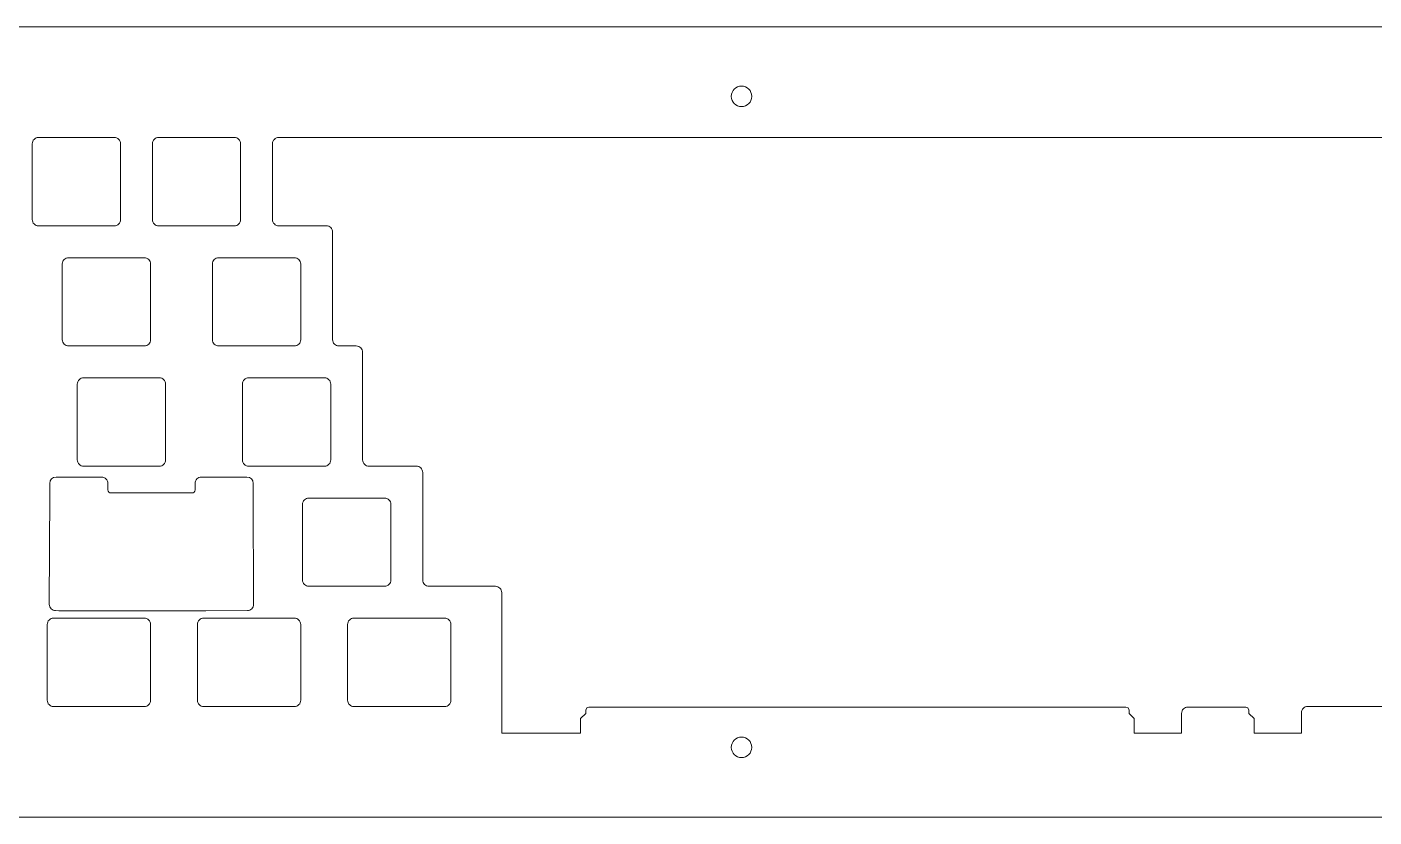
# Model space of a CAD drawing. Header units: centimetres. Extents: x -117 to 79, y -57 to 69.
# Drawn here: x -79.56 to -58.2, y 3.53 to 16.05 of the extents above; entities that cross this region are included whole.
import ezdxf

# ---------------------------------------------------------------- set-up
doc = ezdxf.new("R2010")
doc.units = ezdxf.units.CM
doc.header["$MEASUREMENT"] = 0
doc.layers.add('Layer 1', color=7, linetype='Continuous')

msp = doc.modelspace()

# ---------------------------------------------------------------- linework, layer by layer
at = {"layer": 'Layer 1', "lineweight": 9}
for points, knots in [([(-44.66495, 16.05082), (-44.34689, 16.05102), (-44.04177, 15.92487), (-43.81673, 15.70011), (-43.59169, 15.47535), (-43.46515, 15.16888), (-43.46494, 14.85082), (-43.46494, 14.85082), (-43.46494, 4.72582), (-43.46494, 4.72582), (-43.46474, 4.40776), (-43.5909, 4.10265), (-43.81566, 3.87761), (-44.04042, 3.65256), (-44.34689, 3.52602), (-44.66495, 3.52582), (-44.66495, 3.52582), (-80.0312, 3.52582), (-80.0312, 3.52582), (-80.34925, 3.52562), (-80.65437, 3.65177), (-80.87941, 3.87653), (-81.10445, 4.10129), (-81.23099, 4.40776), (-81.2312, 4.72582), (-81.2312, 4.72582), (-81.2312, 14.85082), (-81.2312, 14.85082), (-81.2314, 15.16888), (-81.10524, 15.47399), (-80.88048, 15.69903), (-80.65572, 15.92408), (-80.34925, 16.05062), (-80.0312, 16.05082), (-80.0312, 16.05082), (-44.66495, 16.05082), (-44.66495, 16.05082)], [0, 0, 0, 0, 0.08333333, 0.08333333, 0.08333333, 0.16666667, 0.16666667, 0.16666667, 0.25, 0.25, 0.25, 0.33333333, 0.33333333, 0.33333333, 0.41666667, 0.41666667, 0.41666667, 0.5, 0.5, 0.5, 0.58333333, 0.58333333, 0.58333333, 0.66666667, 0.66666667, 0.66666667, 0.75, 0.75, 0.75, 0.83333333, 0.83333333, 0.83333333, 0.91666667, 0.91666667, 0.91666667, 1, 1, 1, 1]), ([(-68.0687, 14.95082), (-68.0687, 15.04057), (-68.14145, 15.11332), (-68.23119, 15.11332), (-68.32094, 15.11332), (-68.39369, 15.04057), (-68.39369, 14.95082), (-68.3937, 14.86107), (-68.32094, 14.78832), (-68.2312, 14.78832), (-68.14145, 14.78832), (-68.0687, 14.86107), (-68.0687, 14.95082)], [0, 0, 0, 0, 0.25, 0.25, 0.25, 0.5, 0.5, 0.5, 0.75, 0.75, 0.75, 1, 1, 1, 1]), ([(-79.4787, 14.19832), (-79.47871, 14.22482), (-79.4682, 14.25025), (-79.44947, 14.269), (-79.43074, 14.28776), (-79.4052, 14.2983), (-79.3787, 14.29832), (-79.3787, 14.29832), (-78.1787, 14.29832), (-78.1787, 14.29832), (-78.15219, 14.29834), (-78.12676, 14.28782), (-78.10801, 14.26909), (-78.08926, 14.25036), (-78.07871, 14.22482), (-78.0787, 14.19832), (-78.0787, 14.19832), (-78.0787, 12.99832), (-78.0787, 12.99832), (-78.07868, 12.97182), (-78.08919, 12.94639), (-78.10792, 12.92764), (-78.12665, 12.90888), (-78.15219, 12.89834), (-78.1787, 12.89832), (-78.1787, 12.89832), (-79.3787, 12.89832), (-79.3787, 12.89832), (-79.4052, 12.8983), (-79.43063, 12.90882), (-79.44938, 12.92755), (-79.46813, 12.94628), (-79.47868, 12.97182), (-79.4787, 12.99832), (-79.4787, 12.99832), (-79.4787, 14.19832), (-79.4787, 14.19832)], [0, 0, 0, 0, 0.08333333, 0.08333333, 0.08333333, 0.16666667, 0.16666667, 0.16666667, 0.25, 0.25, 0.25, 0.33333333, 0.33333333, 0.33333333, 0.41666667, 0.41666667, 0.41666667, 0.5, 0.5, 0.5, 0.58333333, 0.58333333, 0.58333333, 0.66666667, 0.66666667, 0.66666667, 0.75, 0.75, 0.75, 0.83333333, 0.83333333, 0.83333333, 0.91666667, 0.91666667, 0.91666667, 1, 1, 1, 1]), ([(-77.5737, 14.19832), (-77.57371, 14.22482), (-77.5632, 14.25025), (-77.54447, 14.269), (-77.52574, 14.28776), (-77.5002, 14.2983), (-77.4737, 14.29832), (-77.4737, 14.29832), (-76.2737, 14.29832), (-76.2737, 14.29832), (-76.24719, 14.29834), (-76.22176, 14.28782), (-76.20301, 14.26909), (-76.18426, 14.25036), (-76.17371, 14.22482), (-76.1737, 14.19832), (-76.1737, 14.19832), (-76.1737, 12.99832), (-76.1737, 12.99832), (-76.17368, 12.97182), (-76.18419, 12.94639), (-76.20292, 12.92764), (-76.22165, 12.90888), (-76.24719, 12.89834), (-76.2737, 12.89832), (-76.2737, 12.89832), (-77.4737, 12.89832), (-77.4737, 12.89832), (-77.5002, 12.8983), (-77.52563, 12.90882), (-77.54438, 12.92755), (-77.56313, 12.94628), (-77.57368, 12.97182), (-77.5737, 12.99832), (-77.5737, 12.99832), (-77.5737, 14.19832), (-77.5737, 14.19832)], [0, 0, 0, 0, 0.08333333, 0.08333333, 0.08333333, 0.16666667, 0.16666667, 0.16666667, 0.25, 0.25, 0.25, 0.33333333, 0.33333333, 0.33333333, 0.41666667, 0.41666667, 0.41666667, 0.5, 0.5, 0.5, 0.58333333, 0.58333333, 0.58333333, 0.66666667, 0.66666667, 0.66666667, 0.75, 0.75, 0.75, 0.83333333, 0.83333333, 0.83333333, 0.91666667, 0.91666667, 0.91666667, 1, 1, 1, 1]), ([(-74.8162, 12.89832), (-74.78969, 12.89834), (-74.76426, 12.88782), (-74.74551, 12.86909), (-74.72676, 12.85036), (-74.71621, 12.82482), (-74.7162, 12.79832), (-74.7162, 12.79832), (-74.7162, 11.09332), (-74.7162, 11.09332), (-74.71618, 11.06678), (-74.70562, 11.04134), (-74.68684, 11.02258), (-74.66807, 11.00383), (-74.64273, 10.9933), (-74.6162, 10.99332), (-74.6162, 10.99332), (-74.33995, 10.99332), (-74.33995, 10.99332), (-74.31344, 10.99334), (-74.28801, 10.98282), (-74.26926, 10.96409), (-74.25051, 10.94536), (-74.23996, 10.91982), (-74.23995, 10.89332), (-74.23995, 10.89332), (-74.23995, 9.18832), (-74.23995, 9.18832), (-74.23993, 9.16178), (-74.22937, 9.13634), (-74.21059, 9.11758), (-74.19182, 9.09883), (-74.16648, 9.0883), (-74.13995, 9.08832), (-74.13995, 9.08832), (-73.38745, 9.08832), (-73.38745, 9.08832), (-73.36094, 9.08834), (-73.33551, 9.07782), (-73.31676, 9.05909), (-73.29801, 9.04036), (-73.28746, 9.01482), (-73.28745, 8.98832), (-73.28745, 8.98832), (-73.28745, 7.28332), (-73.28745, 7.28332), (-73.28743, 7.25678), (-73.27687, 7.23134), (-73.25809, 7.21258), (-73.23932, 7.19383), (-73.21398, 7.1833), (-73.18745, 7.18332), (-73.18745, 7.18332), (-72.1337, 7.18332), (-72.1337, 7.18332), (-72.10719, 7.18334), (-72.08176, 7.17282), (-72.06301, 7.15409), (-72.04426, 7.13536), (-72.03371, 7.10982), (-72.0337, 7.08332), (-72.0337, 7.08332), (-72.0337, 4.85332), (-72.0337, 4.85332), (-72.0337, 4.85332), (-70.7837, 4.85332), (-70.7837, 4.85332), (-70.7837, 4.85332), (-70.7837, 5.08641), (-70.7837, 5.08641), (-70.7837, 5.08641), (-70.70067, 5.16944), (-70.70067, 5.16944), (-70.70067, 5.16944), (-70.70067, 5.21944), (-70.70067, 5.21944), (-70.70067, 5.21944), (-70.68602, 5.25479), (-70.68602, 5.25479), (-70.68602, 5.25479), (-70.65067, 5.26944), (-70.65067, 5.26944), (-70.65067, 5.26944), (-62.13669, 5.26944), (-62.13669, 5.26944), (-62.13669, 5.26944), (-62.10134, 5.25479), (-62.10134, 5.25479), (-62.10134, 5.25479), (-62.08669, 5.21944), (-62.08669, 5.21944), (-62.08669, 5.21944), (-62.08669, 5.16944), (-62.08669, 5.16944), (-62.08669, 5.16944), (-62.0037, 5.08644), (-62.0037, 5.08644), (-62.0037, 5.08644), (-62.0037, 4.85332), (-62.0037, 4.85332), (-62.0037, 4.85332), (-61.2537, 4.85332), (-61.2537, 4.85332), (-61.2537, 4.85332), (-61.2537, 5.16944), (-61.2537, 5.16944), (-61.25371, 5.19594), (-61.2432, 5.22137), (-61.22447, 5.24012), (-61.20574, 5.25887), (-61.1802, 5.26942), (-61.1537, 5.26944), (-61.1537, 5.26944), (-60.23669, 5.26944), (-60.23669, 5.26944), (-60.23669, 5.26944), (-60.20134, 5.25479), (-60.20134, 5.25479), (-60.20134, 5.25479), (-60.18669, 5.21944), (-60.18669, 5.21944), (-60.18669, 5.21944), (-60.18669, 5.16944), (-60.18669, 5.16944), (-60.18669, 5.16944), (-60.1037, 5.08644), (-60.1037, 5.08644), (-60.1037, 5.08644), (-60.1037, 4.85332), (-60.1037, 4.85332), (-60.1037, 4.85332), (-59.3537, 4.85332), (-59.3537, 4.85332), (-59.3537, 4.85332), (-59.3537, 5.17829), (-59.3537, 5.17829), (-59.35371, 5.20479), (-59.3432, 5.23022), (-59.32447, 5.24897), (-59.30574, 5.26773), (-59.2802, 5.27827), (-59.2537, 5.27829), (-59.2537, 5.27829), (-58.89059, 5.27829), (-58.89059, 5.27829), (-58.89059, 5.27829), (-57.94745, 5.27832), (-57.94745, 5.27832), (-57.94745, 5.27832), (-57.71179, 5.27832), (-57.71179, 5.27832), (-57.71098, 5.2783), (-57.71016, 5.27829), (-57.70934, 5.27829), (-57.70934, 5.27829), (-56.50934, 5.27829), (-56.50934, 5.27829), (-56.4828, 5.27831), (-56.45736, 5.28887), (-56.4386, 5.30764), (-56.41985, 5.32642), (-56.40932, 5.35175), (-56.40934, 5.37829), (-56.40934, 5.37829), (-56.40934, 6.57829), (-56.40934, 6.57829), (-56.40936, 6.60483), (-56.41991, 6.63027), (-56.43869, 6.64903), (-56.45747, 6.66778), (-56.4828, 6.67831), (-56.50934, 6.67829), (-56.50934, 6.67829), (-56.54744, 6.67829), (-56.54744, 6.67829), (-56.57395, 6.67827), (-56.59938, 6.68879), (-56.61813, 6.70752), (-56.63688, 6.72625), (-56.64743, 6.75179), (-56.64744, 6.77829), (-56.64744, 6.77829), (-56.64744, 8.98832), (-56.64744, 8.98832), (-56.64746, 9.01482), (-56.63695, 9.04025), (-56.61822, 9.059), (-56.59949, 9.07776), (-56.57395, 9.0883), (-56.54744, 9.08832), (-56.54744, 9.08832), (-55.79495, 9.08832), (-55.79495, 9.08832), (-55.76841, 9.08834), (-55.74296, 9.0989), (-55.72421, 9.11767), (-55.70545, 9.13645), (-55.69493, 9.16178), (-55.69495, 9.18832), (-55.69495, 9.18832), (-55.69495, 10.38832), (-55.69495, 10.38832), (-55.69496, 10.41486), (-55.70552, 10.4403), (-55.7243, 10.45906), (-55.74307, 10.47781), (-55.76841, 10.48834), (-55.79495, 10.48832), (-55.79495, 10.48832), (-56.0712, 10.48832), (-56.0712, 10.48832), (-56.0977, 10.4883), (-56.12313, 10.49882), (-56.14188, 10.51755), (-56.16063, 10.53628), (-56.17118, 10.56182), (-56.1712, 10.58832), (-56.1712, 10.58832), (-56.1712, 12.79832), (-56.1712, 12.79832), (-56.17121, 12.82482), (-56.1607, 12.85025), (-56.14197, 12.869), (-56.12324, 12.88776), (-56.0977, 12.8983), (-56.0712, 12.89832), (-56.0712, 12.89832), (-55.3187, 12.89832), (-55.3187, 12.89832), (-55.29216, 12.89834), (-55.26671, 12.9089), (-55.24796, 12.92767), (-55.2292, 12.94645), (-55.21868, 12.97178), (-55.21869, 12.99832), (-55.21869, 12.99832), (-55.21869, 14.19832), (-55.21869, 14.19832), (-55.21871, 14.22486), (-55.22927, 14.2503), (-55.24805, 14.26906), (-55.26682, 14.28781), (-55.29216, 14.29834), (-55.3187, 14.29832), (-55.3187, 14.29832), (-75.5687, 14.29832), (-75.5687, 14.29832), (-75.59523, 14.2983), (-75.62068, 14.28774), (-75.63943, 14.26897), (-75.65819, 14.25019), (-75.66871, 14.22486), (-75.6687, 14.19832), (-75.6687, 14.19832), (-75.6687, 12.99832), (-75.6687, 12.99832), (-75.66868, 12.97178), (-75.65812, 12.94634), (-75.63934, 12.92758), (-75.62057, 12.90883), (-75.59523, 12.8983), (-75.5687, 12.89832), (-75.5687, 12.89832), (-74.8162, 12.89832), (-74.8162, 12.89832)], [0, 0, 0, 0, 0.01136364, 0.01136364, 0.01136364, 0.02272727, 0.02272727, 0.02272727, 0.03409091, 0.03409091, 0.03409091, 0.04545455, 0.04545455, 0.04545455, 0.05681818, 0.05681818, 0.05681818, 0.06818182, 0.06818182, 0.06818182, 0.07954545, 0.07954545, 0.07954545, 0.09090909, 0.09090909, 0.09090909, 0.10227273, 0.10227273, 0.10227273, 0.11363636, 0.11363636, 0.11363636, 0.125, 0.125, 0.125, 0.13636364, 0.13636364, 0.13636364, 0.14772727, 0.14772727, 0.14772727, 0.15909091, 0.15909091, 0.15909091, 0.17045455, 0.17045455, 0.17045455, 0.18181818, 0.18181818, 0.18181818, 0.19318182, 0.19318182, 0.19318182, 0.20454545, 0.20454545, 0.20454545, 0.21590909, 0.21590909, 0.21590909, 0.22727273, 0.22727273, 0.22727273, 0.23863636, 0.23863636, 0.23863636, 0.25, 0.25, 0.25, 0.26136364, 0.26136364, 0.26136364, 0.27272727, 0.27272727, 0.27272727, 0.28409091, 0.28409091, 0.28409091, 0.29545455, 0.29545455, 0.29545455, 0.30681818, 0.30681818, 0.30681818, 0.31818182, 0.31818182, 0.31818182, 0.32954545, 0.32954545, 0.32954545, 0.34090909, 0.34090909, 0.34090909, 0.35227273, 0.35227273, 0.35227273, 0.36363636, 0.36363636, 0.36363636, 0.375, 0.375, 0.375, 0.38636364, 0.38636364, 0.38636364, 0.39772727, 0.39772727, 0.39772727, 0.40909091, 0.40909091, 0.40909091, 0.42045455, 0.42045455, 0.42045455, 0.43181818, 0.43181818, 0.43181818, 0.44318182, 0.44318182, 0.44318182, 0.45454545, 0.45454545, 0.45454545, 0.46590909, 0.46590909, 0.46590909, 0.47727273, 0.47727273, 0.47727273, 0.48863636, 0.48863636, 0.48863636, 0.5, 0.5, 0.5, 0.51136364, 0.51136364, 0.51136364, 0.52272727, 0.52272727, 0.52272727, 0.53409091, 0.53409091, 0.53409091, 0.54545455, 0.54545455, 0.54545455, 0.55681818, 0.55681818, 0.55681818, 0.56818182, 0.56818182, 0.56818182, 0.57954545, 0.57954545, 0.57954545, 0.59090909, 0.59090909, 0.59090909, 0.60227273, 0.60227273, 0.60227273, 0.61363636, 0.61363636, 0.61363636, 0.625, 0.625, 0.625, 0.63636364, 0.63636364, 0.63636364, 0.64772727, 0.64772727, 0.64772727, 0.65909091, 0.65909091, 0.65909091, 0.67045455, 0.67045455, 0.67045455, 0.68181818, 0.68181818, 0.68181818, 0.69318182, 0.69318182, 0.69318182, 0.70454545, 0.70454545, 0.70454545, 0.71590909, 0.71590909, 0.71590909, 0.72727273, 0.72727273, 0.72727273, 0.73863636, 0.73863636, 0.73863636, 0.75, 0.75, 0.75, 0.76136364, 0.76136364, 0.76136364, 0.77272727, 0.77272727, 0.77272727, 0.78409091, 0.78409091, 0.78409091, 0.79545455, 0.79545455, 0.79545455, 0.80681818, 0.80681818, 0.80681818, 0.81818182, 0.81818182, 0.81818182, 0.82954545, 0.82954545, 0.82954545, 0.84090909, 0.84090909, 0.84090909, 0.85227273, 0.85227273, 0.85227273, 0.86363636, 0.86363636, 0.86363636, 0.875, 0.875, 0.875, 0.88636364, 0.88636364, 0.88636364, 0.89772727, 0.89772727, 0.89772727, 0.90909091, 0.90909091, 0.90909091, 0.92045455, 0.92045455, 0.92045455, 0.93181818, 0.93181818, 0.93181818, 0.94318182, 0.94318182, 0.94318182, 0.95454545, 0.95454545, 0.95454545, 0.96590909, 0.96590909, 0.96590909, 0.97727273, 0.97727273, 0.97727273, 0.98863636, 0.98863636, 0.98863636, 1, 1, 1, 1]), ([(-79.00245, 12.29332), (-79.00246, 12.31982), (-78.99195, 12.34525), (-78.97322, 12.364), (-78.95449, 12.38276), (-78.92895, 12.3933), (-78.90245, 12.39332), (-78.90245, 12.39332), (-77.70245, 12.39332), (-77.70245, 12.39332), (-77.67594, 12.39334), (-77.65051, 12.38282), (-77.63176, 12.36409), (-77.61301, 12.34536), (-77.60246, 12.31982), (-77.60245, 12.29332), (-77.60245, 12.29332), (-77.60245, 11.09332), (-77.60245, 11.09332), (-77.60243, 11.06682), (-77.61294, 11.04139), (-77.63167, 11.02264), (-77.6504, 11.00388), (-77.67594, 10.99334), (-77.70245, 10.99332), (-77.70245, 10.99332), (-78.90245, 10.99332), (-78.90245, 10.99332), (-78.92895, 10.9933), (-78.95438, 11.00382), (-78.97313, 11.02255), (-78.99188, 11.04128), (-79.00243, 11.06682), (-79.00245, 11.09332), (-79.00245, 11.09332), (-79.00245, 12.29332), (-79.00245, 12.29332)], [0, 0, 0, 0, 0.08333333, 0.08333333, 0.08333333, 0.16666667, 0.16666667, 0.16666667, 0.25, 0.25, 0.25, 0.33333333, 0.33333333, 0.33333333, 0.41666667, 0.41666667, 0.41666667, 0.5, 0.5, 0.5, 0.58333333, 0.58333333, 0.58333333, 0.66666667, 0.66666667, 0.66666667, 0.75, 0.75, 0.75, 0.83333333, 0.83333333, 0.83333333, 0.91666667, 0.91666667, 0.91666667, 1, 1, 1, 1]), ([(-76.6212, 12.29332), (-76.62121, 12.31982), (-76.6107, 12.34525), (-76.59197, 12.364), (-76.57324, 12.38276), (-76.5477, 12.3933), (-76.5212, 12.39332), (-76.5212, 12.39332), (-75.3212, 12.39332), (-75.3212, 12.39332), (-75.29469, 12.39334), (-75.26926, 12.38282), (-75.25051, 12.36409), (-75.23176, 12.34536), (-75.22121, 12.31982), (-75.2212, 12.29332), (-75.2212, 12.29332), (-75.2212, 11.09332), (-75.2212, 11.09332), (-75.22118, 11.06682), (-75.23169, 11.04139), (-75.25042, 11.02264), (-75.26915, 11.00388), (-75.29469, 10.99334), (-75.3212, 10.99332), (-75.3212, 10.99332), (-76.5212, 10.99332), (-76.5212, 10.99332), (-76.5477, 10.9933), (-76.57313, 11.00382), (-76.59188, 11.02255), (-76.61063, 11.04128), (-76.62118, 11.06682), (-76.6212, 11.09332), (-76.6212, 11.09332), (-76.6212, 12.29332), (-76.6212, 12.29332)], [0, 0, 0, 0, 0.08333333, 0.08333333, 0.08333333, 0.16666667, 0.16666667, 0.16666667, 0.25, 0.25, 0.25, 0.33333333, 0.33333333, 0.33333333, 0.41666667, 0.41666667, 0.41666667, 0.5, 0.5, 0.5, 0.58333333, 0.58333333, 0.58333333, 0.66666667, 0.66666667, 0.66666667, 0.75, 0.75, 0.75, 0.83333333, 0.83333333, 0.83333333, 0.91666667, 0.91666667, 0.91666667, 1, 1, 1, 1]), ([(-78.76432, 10.38832), (-78.76434, 10.41482), (-78.75382, 10.44025), (-78.73509, 10.459), (-78.71636, 10.47776), (-78.69082, 10.4883), (-78.66432, 10.48832), (-78.66432, 10.48832), (-77.46432, 10.48832), (-77.46432, 10.48832), (-77.43782, 10.48834), (-77.41239, 10.47782), (-77.39364, 10.45909), (-77.37488, 10.44036), (-77.36434, 10.41482), (-77.36432, 10.38832), (-77.36432, 10.38832), (-77.36432, 9.18832), (-77.36432, 9.18832), (-77.3643, 9.16182), (-77.37482, 9.13639), (-77.39355, 9.11764), (-77.41228, 9.09888), (-77.43782, 9.08834), (-77.46432, 9.08832), (-77.46432, 9.08832), (-78.66432, 9.08832), (-78.66432, 9.08832), (-78.69082, 9.0883), (-78.71625, 9.09882), (-78.735, 9.11755), (-78.75376, 9.13628), (-78.7643, 9.16182), (-78.76432, 9.18832), (-78.76432, 9.18832), (-78.76432, 10.38832), (-78.76432, 10.38832)], [0, 0, 0, 0, 0.08333333, 0.08333333, 0.08333333, 0.16666667, 0.16666667, 0.16666667, 0.25, 0.25, 0.25, 0.33333333, 0.33333333, 0.33333333, 0.41666667, 0.41666667, 0.41666667, 0.5, 0.5, 0.5, 0.58333333, 0.58333333, 0.58333333, 0.66666667, 0.66666667, 0.66666667, 0.75, 0.75, 0.75, 0.83333333, 0.83333333, 0.83333333, 0.91666667, 0.91666667, 0.91666667, 1, 1, 1, 1]), ([(-76.14495, 10.38832), (-76.14496, 10.41482), (-76.13445, 10.44025), (-76.11572, 10.459), (-76.09699, 10.47776), (-76.07145, 10.4883), (-76.04495, 10.48832), (-76.04495, 10.48832), (-74.84495, 10.48832), (-74.84495, 10.48832), (-74.81844, 10.48834), (-74.79301, 10.47782), (-74.77426, 10.45909), (-74.75551, 10.44036), (-74.74496, 10.41482), (-74.74495, 10.38832), (-74.74495, 10.38832), (-74.74495, 9.18832), (-74.74495, 9.18832), (-74.74493, 9.16182), (-74.75544, 9.13639), (-74.77417, 9.11764), (-74.7929, 9.09888), (-74.81844, 9.08834), (-74.84495, 9.08832), (-74.84495, 9.08832), (-76.04495, 9.08832), (-76.04495, 9.08832), (-76.07145, 9.0883), (-76.09688, 9.09882), (-76.11563, 9.11755), (-76.13438, 9.13628), (-76.14493, 9.16182), (-76.14495, 9.18832), (-76.14495, 9.18832), (-76.14495, 10.38832), (-76.14495, 10.38832)], [0, 0, 0, 0, 0.08333333, 0.08333333, 0.08333333, 0.16666667, 0.16666667, 0.16666667, 0.25, 0.25, 0.25, 0.33333333, 0.33333333, 0.33333333, 0.41666667, 0.41666667, 0.41666667, 0.5, 0.5, 0.5, 0.58333333, 0.58333333, 0.58333333, 0.66666667, 0.66666667, 0.66666667, 0.75, 0.75, 0.75, 0.83333333, 0.83333333, 0.83333333, 0.91666667, 0.91666667, 0.91666667, 1, 1, 1, 1]), ([(-78.20741, 8.66355), (-78.20741, 8.66355), (-78.23006, 8.66355), (-78.23006, 8.66355), (-78.24331, 8.66354), (-78.25603, 8.6688), (-78.2654, 8.67817), (-78.27478, 8.68753), (-78.28005, 8.7003), (-78.28006, 8.71355), (-78.28006, 8.71355), (-78.28006, 8.8141), (-78.28006, 8.8141), (-78.28008, 8.84064), (-78.29064, 8.86609), (-78.30941, 8.88484), (-78.32819, 8.90359), (-78.35352, 8.91412), (-78.38006, 8.9141), (-78.38006, 8.9141), (-79.10156, 8.9141), (-79.10156, 8.9141), (-79.15679, 8.91407), (-79.20155, 8.86942), (-79.20156, 8.81419), (-79.20156, 8.81419), (-79.2017, 8.65929), (-79.2017, 8.65929), (-79.2017, 8.65929), (-79.20829, 6.8978), (-79.20829, 6.8978), (-79.20837, 6.87123), (-79.19788, 6.84571), (-79.17912, 6.82688), (-79.16037, 6.80805), (-79.13502, 6.79746), (-79.10845, 6.79743), (-79.10845, 6.79743), (-79.05623, 6.79735), (-79.05623, 6.79735), (-79.05159, 6.79669), (-79.04692, 6.79636), (-79.04224, 6.79636), (-79.04224, 6.79636), (-76.72757, 6.79636), (-76.72757, 6.79636), (-76.72757, 6.79636), (-76.06769, 6.79743), (-76.06769, 6.79743), (-76.04112, 6.79749), (-76.01566, 6.80812), (-75.99693, 6.82697), (-75.9782, 6.84583), (-75.96774, 6.87123), (-75.96785, 6.8978), (-75.96785, 6.8978), (-75.97444, 8.65929), (-75.97444, 8.65929), (-75.97444, 8.65929), (-75.97458, 8.81419), (-75.97458, 8.81419), (-75.97466, 8.86942), (-76.01935, 8.91414), (-76.07458, 8.9141), (-76.07458, 8.9141), (-76.79608, 8.9141), (-76.79608, 8.9141), (-76.82262, 8.91409), (-76.84806, 8.90353), (-76.86682, 8.88475), (-76.88557, 8.86597), (-76.8961, 8.84064), (-76.89608, 8.8141), (-76.89608, 8.8141), (-76.89608, 8.71355), (-76.89608, 8.71355), (-76.89607, 8.7003), (-76.90133, 8.68759), (-76.91069, 8.67821), (-76.92006, 8.66883), (-76.93283, 8.66356), (-76.94608, 8.66355), (-76.94608, 8.66355), (-76.96873, 8.66355), (-76.96873, 8.66355), (-76.97516, 8.66424), (-76.98161, 8.66459), (-76.98807, 8.66459), (-76.98807, 8.66459), (-78.18807, 8.66459), (-78.18807, 8.66459), (-78.19453, 8.66459), (-78.20098, 8.66424), (-78.20741, 8.66355)], [0, 0, 0, 0, 0.03225806, 0.03225806, 0.03225806, 0.06451613, 0.06451613, 0.06451613, 0.09677419, 0.09677419, 0.09677419, 0.12903226, 0.12903226, 0.12903226, 0.16129032, 0.16129032, 0.16129032, 0.19354839, 0.19354839, 0.19354839, 0.22580645, 0.22580645, 0.22580645, 0.25806452, 0.25806452, 0.25806452, 0.29032258, 0.29032258, 0.29032258, 0.32258065, 0.32258065, 0.32258065, 0.35483871, 0.35483871, 0.35483871, 0.38709677, 0.38709677, 0.38709677, 0.41935484, 0.41935484, 0.41935484, 0.4516129, 0.4516129, 0.4516129, 0.48387097, 0.48387097, 0.48387097, 0.51612903, 0.51612903, 0.51612903, 0.5483871, 0.5483871, 0.5483871, 0.58064516, 0.58064516, 0.58064516, 0.61290323, 0.61290323, 0.61290323, 0.64516129, 0.64516129, 0.64516129, 0.67741935, 0.67741935, 0.67741935, 0.70967742, 0.70967742, 0.70967742, 0.74193548, 0.74193548, 0.74193548, 0.77419355, 0.77419355, 0.77419355, 0.80645161, 0.80645161, 0.80645161, 0.83870968, 0.83870968, 0.83870968, 0.87096774, 0.87096774, 0.87096774, 0.90322581, 0.90322581, 0.90322581, 0.93548387, 0.93548387, 0.93548387, 0.96774194, 0.96774194, 0.96774194, 1, 1, 1, 1]), ([(-75.19245, 8.48332), (-75.19246, 8.50982), (-75.18195, 8.53525), (-75.16322, 8.554), (-75.14449, 8.57276), (-75.11895, 8.5833), (-75.09245, 8.58332), (-75.09245, 8.58332), (-73.89245, 8.58332), (-73.89245, 8.58332), (-73.86594, 8.58334), (-73.84051, 8.57282), (-73.82176, 8.55409), (-73.80301, 8.53536), (-73.79246, 8.50982), (-73.79245, 8.48332), (-73.79245, 8.48332), (-73.79245, 7.28332), (-73.79245, 7.28332), (-73.79243, 7.25682), (-73.80294, 7.23139), (-73.82167, 7.21264), (-73.8404, 7.19388), (-73.86594, 7.18334), (-73.89245, 7.18332), (-73.89245, 7.18332), (-75.09245, 7.18332), (-75.09245, 7.18332), (-75.11895, 7.1833), (-75.14438, 7.19382), (-75.16313, 7.21255), (-75.18188, 7.23128), (-75.19243, 7.25682), (-75.19245, 7.28332), (-75.19245, 7.28332), (-75.19245, 8.48332), (-75.19245, 8.48332)], [0, 0, 0, 0, 0.08333333, 0.08333333, 0.08333333, 0.16666667, 0.16666667, 0.16666667, 0.25, 0.25, 0.25, 0.33333333, 0.33333333, 0.33333333, 0.41666667, 0.41666667, 0.41666667, 0.5, 0.5, 0.5, 0.58333333, 0.58333333, 0.58333333, 0.66666667, 0.66666667, 0.66666667, 0.75, 0.75, 0.75, 0.83333333, 0.83333333, 0.83333333, 0.91666667, 0.91666667, 0.91666667, 1, 1, 1, 1]), ([(-77.93814, 5.27832), (-77.93895, 5.2783), (-77.93977, 5.27829), (-77.94059, 5.27829), (-77.94059, 5.27829), (-79.14059, 5.27829), (-79.14059, 5.27829), (-79.16709, 5.27827), (-79.19252, 5.28879), (-79.21127, 5.30752), (-79.23003, 5.32625), (-79.24057, 5.35179), (-79.24059, 5.37829), (-79.24059, 5.37829), (-79.24059, 6.57829), (-79.24059, 6.57829), (-79.24061, 6.60479), (-79.23009, 6.63022), (-79.21136, 6.64897), (-79.19263, 6.66773), (-79.16709, 6.67827), (-79.14059, 6.67829), (-79.14059, 6.67829), (-78.9049, 6.67829), (-78.9049, 6.67829), (-78.90408, 6.67831), (-78.90326, 6.67832), (-78.90245, 6.67832), (-78.90245, 6.67832), (-77.70245, 6.67832), (-77.70245, 6.67832), (-77.67594, 6.67834), (-77.65051, 6.66782), (-77.63176, 6.64909), (-77.61301, 6.63036), (-77.60246, 6.60482), (-77.60245, 6.57832), (-77.60245, 6.57832), (-77.60245, 5.37832), (-77.60245, 5.37832), (-77.60243, 5.35182), (-77.61294, 5.32639), (-77.63167, 5.30764), (-77.6504, 5.28888), (-77.67594, 5.27834), (-77.70245, 5.27832), (-77.70245, 5.27832), (-77.93814, 5.27832), (-77.93814, 5.27832)], [0, 0, 0, 0, 0.0625, 0.0625, 0.0625, 0.125, 0.125, 0.125, 0.1875, 0.1875, 0.1875, 0.25, 0.25, 0.25, 0.3125, 0.3125, 0.3125, 0.375, 0.375, 0.375, 0.4375, 0.4375, 0.4375, 0.5, 0.5, 0.5, 0.5625, 0.5625, 0.5625, 0.625, 0.625, 0.625, 0.6875, 0.6875, 0.6875, 0.75, 0.75, 0.75, 0.8125, 0.8125, 0.8125, 0.875, 0.875, 0.875, 0.9375, 0.9375, 0.9375, 1, 1, 1, 1]), ([(-75.55689, 5.27832), (-75.5577, 5.2783), (-75.55852, 5.27829), (-75.55934, 5.27829), (-75.55934, 5.27829), (-76.75934, 5.27829), (-76.75934, 5.27829), (-76.78584, 5.27827), (-76.81127, 5.28879), (-76.83002, 5.30752), (-76.84878, 5.32625), (-76.85932, 5.35179), (-76.85934, 5.37829), (-76.85934, 5.37829), (-76.85934, 6.57829), (-76.85934, 6.57829), (-76.85936, 6.60479), (-76.84884, 6.63022), (-76.83011, 6.64897), (-76.81138, 6.66773), (-76.78584, 6.67827), (-76.75934, 6.67829), (-76.75934, 6.67829), (-76.52365, 6.67829), (-76.52365, 6.67829), (-76.52283, 6.67831), (-76.52201, 6.67832), (-76.5212, 6.67832), (-76.5212, 6.67832), (-75.3212, 6.67832), (-75.3212, 6.67832), (-75.29469, 6.67834), (-75.26926, 6.66782), (-75.25051, 6.64909), (-75.23176, 6.63036), (-75.22121, 6.60482), (-75.2212, 6.57832), (-75.2212, 6.57832), (-75.2212, 5.37832), (-75.2212, 5.37832), (-75.22118, 5.35182), (-75.23169, 5.32639), (-75.25042, 5.30764), (-75.26915, 5.28888), (-75.29469, 5.27834), (-75.3212, 5.27832), (-75.3212, 5.27832), (-75.55689, 5.27832), (-75.55689, 5.27832)], [0, 0, 0, 0, 0.0625, 0.0625, 0.0625, 0.125, 0.125, 0.125, 0.1875, 0.1875, 0.1875, 0.25, 0.25, 0.25, 0.3125, 0.3125, 0.3125, 0.375, 0.375, 0.375, 0.4375, 0.4375, 0.4375, 0.5, 0.5, 0.5, 0.5625, 0.5625, 0.5625, 0.625, 0.625, 0.625, 0.6875, 0.6875, 0.6875, 0.75, 0.75, 0.75, 0.8125, 0.8125, 0.8125, 0.875, 0.875, 0.875, 0.9375, 0.9375, 0.9375, 1, 1, 1, 1]), ([(-73.17564, 5.27832), (-73.17645, 5.2783), (-73.17727, 5.27829), (-73.17809, 5.27829), (-73.17809, 5.27829), (-74.37809, 5.27829), (-74.37809, 5.27829), (-74.40459, 5.27827), (-74.43002, 5.28879), (-74.44877, 5.30752), (-74.46753, 5.32625), (-74.47807, 5.35179), (-74.47809, 5.37829), (-74.47809, 5.37829), (-74.47809, 6.57829), (-74.47809, 6.57829), (-74.47811, 6.60479), (-74.46759, 6.63022), (-74.44886, 6.64897), (-74.43013, 6.66773), (-74.40459, 6.67827), (-74.37809, 6.67829), (-74.37809, 6.67829), (-74.1424, 6.67829), (-74.1424, 6.67829), (-74.14158, 6.67831), (-74.14076, 6.67832), (-74.13995, 6.67832), (-74.13995, 6.67832), (-72.93995, 6.67832), (-72.93995, 6.67832), (-72.91344, 6.67834), (-72.88801, 6.66782), (-72.86926, 6.64909), (-72.85051, 6.63036), (-72.83996, 6.60482), (-72.83995, 6.57832), (-72.83995, 6.57832), (-72.83995, 5.37832), (-72.83995, 5.37832), (-72.83993, 5.35182), (-72.85044, 5.32639), (-72.86917, 5.30764), (-72.8879, 5.28888), (-72.91344, 5.27834), (-72.93995, 5.27832), (-72.93995, 5.27832), (-73.17564, 5.27832), (-73.17564, 5.27832)], [0, 0, 0, 0, 0.0625, 0.0625, 0.0625, 0.125, 0.125, 0.125, 0.1875, 0.1875, 0.1875, 0.25, 0.25, 0.25, 0.3125, 0.3125, 0.3125, 0.375, 0.375, 0.375, 0.4375, 0.4375, 0.4375, 0.5, 0.5, 0.5, 0.5625, 0.5625, 0.5625, 0.625, 0.625, 0.625, 0.6875, 0.6875, 0.6875, 0.75, 0.75, 0.75, 0.8125, 0.8125, 0.8125, 0.875, 0.875, 0.875, 0.9375, 0.9375, 0.9375, 1, 1, 1, 1]), ([(-68.0687, 4.63082), (-68.0687, 4.72057), (-68.14145, 4.79332), (-68.23119, 4.79332), (-68.32094, 4.79332), (-68.39369, 4.72057), (-68.39369, 4.63082), (-68.3937, 4.54107), (-68.32094, 4.46832), (-68.2312, 4.46832), (-68.14145, 4.46832), (-68.0687, 4.54107), (-68.0687, 4.63082)], [0, 0, 0, 0, 0.25, 0.25, 0.25, 0.5, 0.5, 0.5, 0.75, 0.75, 0.75, 1, 1, 1, 1])]:
    msp.add_open_spline(points, degree=3, knots=knots, dxfattribs=at)

doc.saveas('drawing.dxf')
